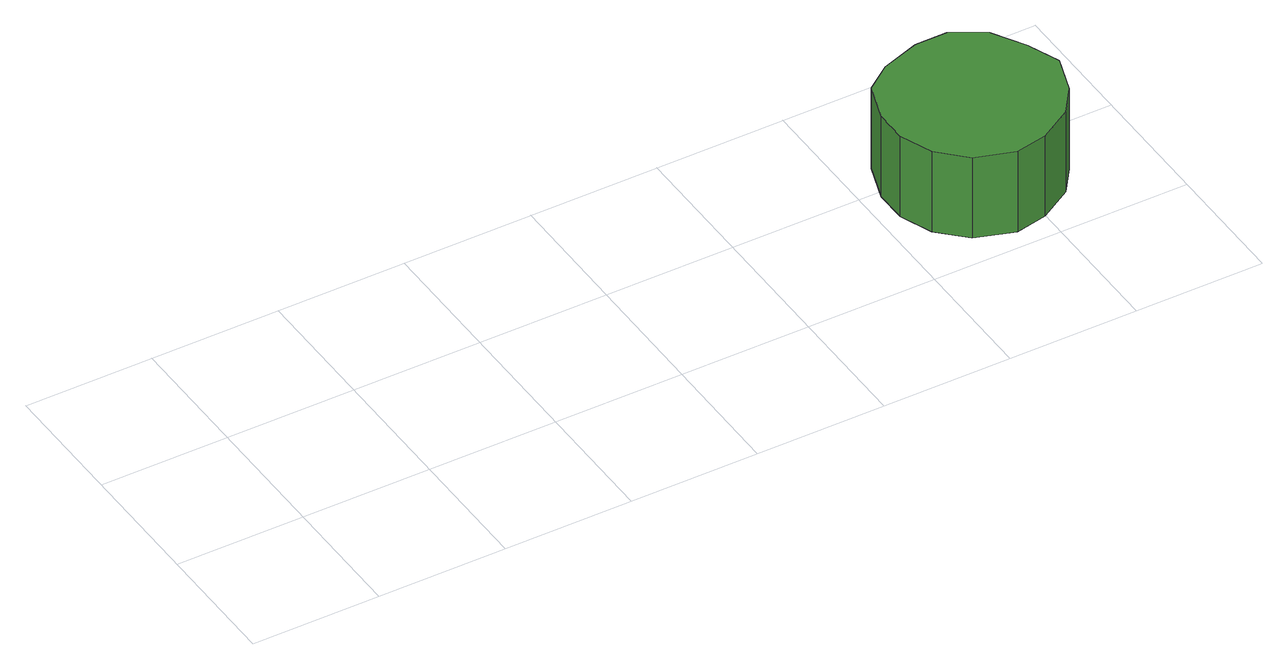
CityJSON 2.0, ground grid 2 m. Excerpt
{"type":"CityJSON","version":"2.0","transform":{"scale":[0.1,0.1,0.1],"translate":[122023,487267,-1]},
"CityObjects":{
"tree1":{"type":"SolitaryVegetationObject","attributes":{"function":"something"}},
"tree2":{"type":"SolitaryVegetationObject","attributes":{"function":"something"},"geometry":[{"type":"MultiSurface","lod":"1","boundaries":[[[0,1,2,3,4,5,6,7,8,9,10,11,12,13,14]],[[15,16,17,18,19,20,21,22,23,24,25,26,27,28,29]],[[0,29,28,1]],[[1,28,27,2]],[[2,27,26,3]],[[3,26,25,4]],[[4,25,24,5]],[[5,24,23,6]],[[6,23,22,7]],[[7,22,21,8]],[[8,21,20,9]],[[9,20,19,10]],[[10,19,18,11]],[[11,18,17,12]],[[12,17,16,13]],[[13,16,15,14]],[[14,15,29,0]]]}]},
"tree3":{"type":"SolitaryVegetationObject","attributes":{"function":"something"}}
},
"vertices":[
[130,17,21],[128,22,21],[125,27,21],[120,30,21],[115,30,21],[109,28,21],[105,25,21],[103,19,21],[103,14,21],[105,9,21],[109,5,21],[115,3,21],[120,4,21],[125,7,21],[128,11,21],[128,11,7],[125,7,7],[120,4,7],[115,3,7],[109,5,7],[105,9,7],[103,14,7],[103,19,7],[105,25,7],[109,28,7],[115,30,7],[120,30,7],[125,27,7],[128,22,7],[130,17,7]
]}
